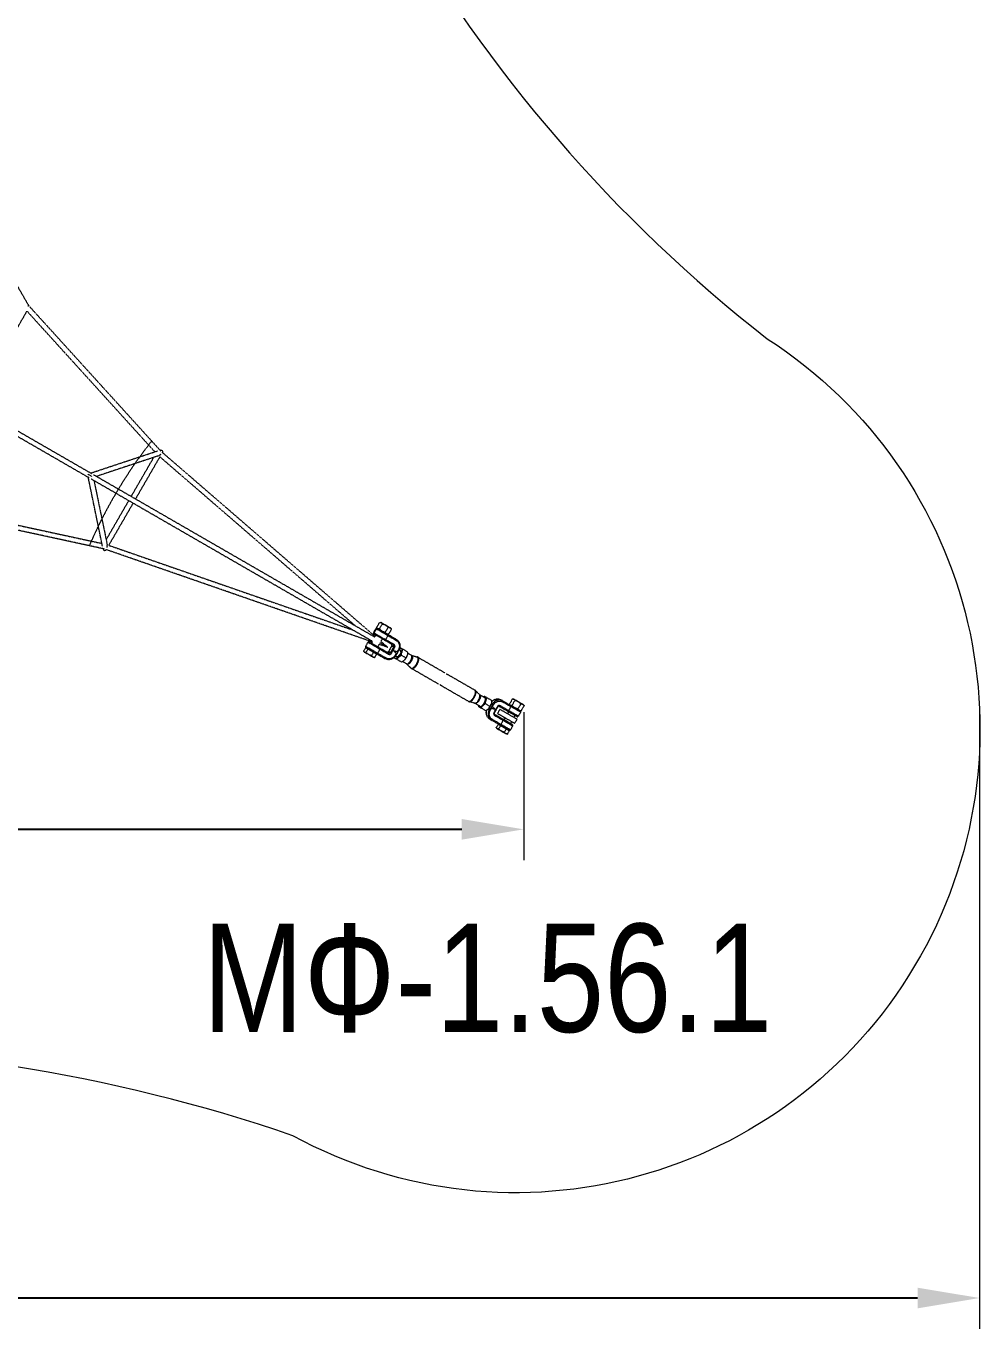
# Model space of a CAD drawing. Header units: millimetres. Extents: x -5039 to 4401, y -2892 to 4843.
# Drawn here: x 1318 to 4401, y -2892 to 1321 of the extents above; entities that cross this region are included whole.
import ezdxf

# ---------------------------------------------------------------- set-up
doc = ezdxf.new("R2010")
doc.units = ezdxf.units.MM
doc.linetypes.add('HIDDEN', pattern=[1.905, 1.27, -0.635])
for name, color, linetype in [('DIKOM_АРТИКУЛ', 7, 'Continuous'), ('DIKOM_ЗОНА', 90, 'Continuous'), ('DIKOM_ОБЪЕКТ', 7, 'Continuous'), ('DIKOM_РАЗМЕР_ЗОНА', 7, 'Continuous'), ('DIKOM_РАЗМЕР_ОБЪЕКТА', 7, 'Continuous')]:
    doc.layers.add(name, color=color, linetype=linetype)
doc.styles.add('style1', font='arialbd.ttf', dxfattribs={"width": 0.8})
doc.dimstyles.new('1-50', dxfattribs={"dimtxt": 300, "dimasz": 200, "dimexe": 100, "dimexo": 0, "dimgap": 100, "dimtad": 1, "dimtxsty": 'style1', "dimcen": 200, "dimclrd": 7, "dimclre": 7, "dimclrt": 7, "dimadec": 1, "dimazin": 2, "dimtfac": 1, "dimtmove": 0, "dimatfit": 2, "dimfxl": 0, "dimlwd": 25, "dimlwe": 18, "dimarcsym": 0})

# ---------------------------------------------------------------- blocks, each defined once
blk = doc.blocks.new('*D2')
at = {"layer": 'Defpoints', "color": 0, "transparency": 16777216}
for p in [(2926.6, -897.7), (-2073, -927.6), (2926.6, -1276.3)]:
    blk.add_point(p, dxfattribs=at)
at = {"layer": 'DIKOM_РАЗМЕР_ОБЪЕКТА', "color": 7, "lineweight": 18, "transparency": 16777216}
for p, q in [((2926.6, -897.7), (2926.6, -1376.3)), ((-2073, -927.6), (-2073, -1376.3))]:
    blk.add_line(p, q, dxfattribs=at)
at = {"layer": 'DIKOM_РАЗМЕР_ОБЪЕКТА', "color": 7, "lineweight": 25, "transparency": 16777216}
blk.add_line((-1873, -1276.3), (2726.6, -1276.3), dxfattribs=at)
at = {"layer": 'DIKOM_РАЗМЕР_ОБЪЕКТА', "color": 7, "transparency": 16777216}
for points in [[(-1873, -1243), (-1873, -1309.7), (-2073, -1276.3)], [(2726.6, -1243), (2726.6, -1309.7), (2926.6, -1276.3)]]:
    blk.add_solid(points, dxfattribs=at)
at = {"layer": 'DIKOM_РАЗМЕР_ОБЪЕКТА', "color": 7, "transparency": 16777216, "insert": (426.8, -997.6), "char_height": 300, "attachment_point": 5, "style": 'style1'}
blk.add_mtext('{\\fArial|b0|i0|c204|p34;\\H1.16667x;5000}', dxfattribs=at)
blk = doc.blocks.new('*D1')
at = {"layer": 'Defpoints', "color": 0, "transparency": 16777216}
for p in [(4399.8, -888), (-3556.8, -927.6), (4399.8, -2791.6)]:
    blk.add_point(p, dxfattribs=at)
at = {"layer": 'DIKOM_РАЗМЕР_ЗОНА', "color": 7, "lineweight": 18, "transparency": 16777216}
for p, q in [((4399.8, -888), (4399.8, -2891.6)), ((-3556.8, -927.6), (-3556.8, -2891.6))]:
    blk.add_line(p, q, dxfattribs=at)
at = {"layer": 'DIKOM_РАЗМЕР_ЗОНА', "color": 7, "lineweight": 25, "transparency": 16777216}
blk.add_line((-3356.8, -2791.6), (4199.8, -2791.6), dxfattribs=at)
at = {"layer": 'DIKOM_РАЗМЕР_ЗОНА', "color": 7, "transparency": 16777216}
for points in [[(-3356.8, -2758.3), (-3356.8, -2825), (-3556.8, -2791.6)], [(4199.8, -2758.3), (4199.8, -2825), (4399.8, -2791.6)]]:
    blk.add_solid(points, dxfattribs=at)
at = {"layer": 'DIKOM_РАЗМЕР_ЗОНА', "color": 7, "transparency": 16777216, "insert": (354.9, -2512.9), "char_height": 300, "attachment_point": 5, "style": 'style1'}
blk.add_mtext('{\\fArial|b0|i0|c204|p34;\\H1.16667x;7960}', dxfattribs=at)

msp = doc.modelspace()

# ---------------------------------------------------------------- linework, layer by layer
at = {"layer": 'DIKOM_ЗОНА', "color": 3, "lineweight": 15}
msp.add_lwpolyline([(-2918.292, 277.042, 0.20672135), (-1077.954, 3342.828, -0.95849949), (1916.663, 3469.796, 0.19801414), (3714.001, 309.588, -0.96470152), (2180.849, -2266.811, 0.17582745), (-1468.121, -2330.618, -0.90099565)], format="xyb", close=True, dxfattribs=at)
at = {"layer": 'DIKOM_ОБЪЕКТ', "color": 7, "linetype": 'HIDDEN', "lineweight": 15}
for p, q in [((799.092, 1330.63), (1326.403, 417.3)), ((1146.143, 95.6), (1321.349, 399.066)), ((1734.372, -55.811), (1321.349, 399.066)), ((1326.406, 417.298), (1754.125, -53.763)), ((1522.385, -140.099), (1125.686, 88.935)), ((1133.584, 102.851), (1530.438, -126.273)), ((1527.328, -124.478), (1742.677, -53.056)), ((1747.314, -68.376), (1545.873, -135.184)), ((1658.202, -200.038), (1731.115, -73.748)), ((1750.647, -71.918), (1672.058, -208.038)), ((2381.56, -617.669), (1750.647, -71.918)), ((1758.582, -57.627), (2447.377, -653.446)), ((1529.03, -134.698), (1517.535, -128.062)), ((1565.15, -360.543), (1519.328, -138.334)), ((2437.396, -668.381), (1528.6, -143.688)), ((1530.673, -135.647), (1529.03, -134.698)), ((1536.6, -129.831), (2445.396, -654.525)), ((1537.873, -149.041), (1580.735, -356.899)), ((1571.486, -370.103), (949.676, -235.218)), ((962.936, -221.723), (1563.383, -351.973)), ((1577.288, -340.184), (1650.202, -213.894)), ((1664.058, -221.894), (1585.469, -358.014)), ((2437.452, -670.636), (1577.06, -372.032)), ((1585.469, -358.014), (2373.56, -631.525)), ((2441.303, -640.614), (2448.803, -627.624)), ((2443.212, -641.717), (2450.712, -628.726)), ((2450.712, -628.726), (2448.806, -627.626)), ((2487.759, -650.115), (2450.712, -628.726)), ((2451.646, -623.837), (2461.209, -607.272)), ((2453.291, -626.751), (2452.295, -625.026)), ((2469.433, -612.02), (2459.87, -628.585)), ((2462.564, -607.239), (2464.555, -607.239)), ((2465.911, -608.022), (2464.56, -607.242)), ((2479.175, -615.68), (2466.432, -608.323)), ((2488.426, -622.986), (2478.863, -639.55)), ((2494.318, -624.423), (2480.385, -616.378)), ((2499.196, -629.204), (2489.632, -645.768)), ((2497.551, -626.289), (2498.746, -628.359)), ((2415.803, -684.782), (2423.303, -671.791)), ((2462.259, -694.283), (2425.212, -672.893)), ((2429.055, -671.648), (2427.407, -670.696)), ((2433.896, -674.443), (2436.321, -670.243)), ((2434.914, -675.031), (2437.452, -670.636)), ((2443.212, -641.717), (2441.306, -640.616)), ((2443.212, -641.717), (2480.259, -663.106)), ((2446.471, -652.663), (2448.896, -648.462)), ((2447.377, -653.446), (2449.914, -649.05)), ((2461.162, -672.865), (2486.997, -687.78)), ((2469.681, -660.462), (2464.953, -668.65)), ((2464.953, -668.65), (2487.196, -687.89)), ((2505.057, -680.887), (2476.175, -664.212)), ((2487.759, -650.115), (2480.259, -663.106)), ((2507.678, -678.936), (2480.259, -663.106)), ((2488.676, -645.801), (2486.286, -645.801)), ((2515.557, -662.7), (2486.675, -646.025)), ((2487.759, -650.115), (2515.178, -665.946)), ((2415.442, -688.961), (2409.146, -699.866)), ((2410.7, -702.62), (2409.759, -700.99)), ((2412.473, -703.644), (2424.515, -710.596)), ((2415.442, -688.961), (2419.327, -691.204)), ((2454.759, -707.273), (2415.806, -684.783)), ((2423.212, -693.447), (2416.916, -704.353)), ((2417.8, -690.322), (2418.2, -689.63)), ((2419.727, -690.511), (2419.327, -691.204)), ((2419.327, -691.204), (2423.212, -693.447)), ((2423.212, -693.447), (2432.186, -698.628)), ((2425.658, -711.256), (2438.81, -718.849)), ((2432.186, -698.628), (2441.159, -703.809)), ((2441.159, -703.809), (2434.863, -714.714)), ((2441.159, -703.809), (2446.247, -706.746)), ((2451.335, -709.684), (2445.039, -720.589)), ((2446.247, -706.746), (2451.335, -709.684)), ((2449.377, -707.63), (2448.977, -708.322)), ((2450.669, -708.376), (2479.557, -725.054)), ((2459.408, -678.255), (2454.681, -686.443)), ((2454.759, -707.273), (2462.259, -694.283)), ((2482.178, -723.104), (2454.759, -707.273)), ((2487.191, -687.898), (2459.408, -678.255)), ((2490.057, -706.868), (2461.175, -690.192)), ((2462.259, -694.283), (2489.678, -710.113)), ((2486.997, -687.78), (2487.223, -687.911)), ((2489.96, -701.615), (2500.46, -683.429)), ((2490.214, -701.762), (2500.714, -683.576)), ((2495.822, -705), (2490.214, -701.762)), ((2506.322, -686.813), (2495.822, -705)), ((2495.822, -705), (2499.287, -707.001)), ((2499.287, -707.001), (2509.787, -688.814)), ((2506.322, -686.813), (2500.714, -683.576)), ((2506.322, -686.813), (2509.787, -688.814)), ((2514.802, -707.189), (2511.005, -713.766)), ((2512.227, -715.049), (2517.658, -718.184)), ((2514.438, -711.228), (2512.481, -714.618)), ((2521.505, -695.579), (2517.708, -702.156)), ((2522.981, -696.432), (2521.024, -699.822)), ((2521.505, -695.579), (2522.98, -696.431)), ((2523.227, -695.996), (2528.658, -699.132)), ((2528.124, -698.694), (2528.05, -696.818)), ((2530.95, -691.16), (2528.422, -689.7)), ((2531.233, -713.32), (2546.174, -721.946)), ((2536.646, -694.448), (2531.428, -691.436)), ((2551.587, -703.075), (2536.646, -694.448)), ((2551.412, -706.495), (2563.589, -713.526)), ((2564.867, -714.049), (2582.267, -718.965)), ((2565.444, -714.31), (2583.172, -719.346)), ((2439.471, -719.231), (2441.876, -720.62)), ((2444.135, -720.62), (2441.877, -720.62)), ((2509.372, -722.696), (2511.932, -724.173)), ((2512.378, -724.432), (2517.596, -727.444)), ((2515.35, -718.815), (2517.012, -717.941)), ((2532.537, -736.07), (2517.596, -727.444)), ((2547.589, -741.238), (2535.41, -734.207)), ((2561.639, -754.694), (2548.681, -742.083)), ((2562.421, -755.288), (2549.196, -742.453)), ((2651.033, -806.735), (2564.202, -756.604)), ((2585.202, -720.23), (2672.033, -770.362)), ((2681.603, -775.888), (2768.413, -826.007)), ((2747.413, -862.38), (2660.604, -812.261)), ((2770.981, -827.991), (2783.857, -840.522)), ((2784.851, -841.272), (2801.161, -850.688)), ((2767.705, -868.498), (2750.415, -863.613)), ((2785.161, -878.401), (2768.851, -868.984)), ((2780.853, -879.435), (2783.412, -880.913)), ((2783.859, -881.171), (2789.077, -884.183)), ((2804.018, -892.81), (2789.077, -884.183)), ((2802.431, -847.899), (2799.903, -846.44)), ((2802.714, -870.06), (2817.655, -878.686)), ((2808.127, -851.188), (2802.909, -848.175)), ((2823.068, -859.814), (2808.127, -851.188)), ((2822.075, -868.536), (2823.268, -869.225)), ((2824.243, -870.365), (2825.821, -871.277)), ((2825.821, -871.277), (2824.595, -873.401)), ((2825.49, -879.854), (2829.287, -873.277)), ((2825.821, -871.277), (2829.287, -873.277)), ((2841.004, -880.042), (2830.504, -898.229)), ((2842.481, -880.895), (2831.981, -899.081)), ((2841.004, -880.042), (2842.479, -880.894)), ((2847.991, -878.88), (2876.895, -895.568)), ((2878.032, -892.76), (2850.613, -876.93)), ((2852.884, -857.456), (2858.049, -860.438)), ((2858.113, -863.939), (2885.532, -879.77)), ((2858.491, -860.694), (2887.395, -877.381)), ((2878.032, -892.76), (2885.532, -879.77)), ((2890.073, -854.877), (2880.509, -871.441)), ((2882.154, -874.355), (2881.164, -872.641)), ((2888.733, -876.189), (2898.297, -859.625)), ((2891.439, -854.844), (2893.419, -854.844)), ((2894.78, -855.63), (2893.423, -854.847)), ((2907.904, -863.207), (2895.297, -855.928)), ((2917.29, -870.591), (2907.726, -887.155)), ((2923.168, -872.02), (2909.248, -863.983)), ((2918.496, -893.373), (2928.059, -876.808)), ((2926.415, -873.894), (2927.609, -875.963)), ((2811.075, -887.589), (2812.268, -888.277)), ((2815.321, -889.463), (2813.743, -888.552)), ((2816.548, -887.339), (2815.321, -889.463)), ((2818.787, -891.464), (2815.321, -889.463)), ((2816.884, -919.81), (2822.049, -922.792)), ((2818.787, -891.464), (2822.584, -884.887)), ((2822.491, -923.047), (2851.395, -939.735)), ((2852.532, -936.928), (2825.113, -921.097)), ((2830.504, -898.229), (2831.979, -899.081)), ((2832.613, -908.107), (2860.032, -923.937)), ((2861.895, -921.548), (2832.991, -904.861)), ((2842.261, -901.552), (2849.761, -888.562)), ((2905.187, -920.562), (2849.764, -888.564)), ((2860.032, -923.937), (2852.532, -936.928)), ((2860.032, -923.937), (2891.132, -941.892)), ((2862.76, -922.048), (2866.51, -915.552)), ((2863.778, -922.636), (2867.528, -916.14)), ((2874.01, -902.562), (2877.76, -896.067)), ((2875.028, -903.15), (2878.778, -896.655)), ((2876.895, -895.568), (2905.037, -911.815)), ((2898.544, -908.067), (2894.794, -914.562)), ((2897.687, -933.552), (2905.187, -920.562)), ((2916.638, -897.728), (2909.138, -910.719)), ((2917.539, -893.405), (2915.15, -893.405)), ((2844.306, -936.566), (2838.009, -947.471)), ((2839.563, -950.225), (2838.628, -948.605)), ((2841.338, -951.249), (2853.378, -958.201)), ((2844.306, -936.566), (2848.191, -938.809)), ((2845.78, -951.957), (2852.076, -941.052)), ((2846.663, -937.927), (2847.063, -937.234)), ((2848.191, -938.809), (2848.591, -938.116)), ((2848.191, -938.809), (2852.076, -941.052)), ((2851.395, -939.735), (2879.537, -955.983)), ((2852.076, -941.052), (2861.049, -946.233)), ((2854.522, -958.861), (2867.673, -966.454)), ((2861.049, -946.233), (2870.022, -951.413)), ((2870.022, -951.413), (2863.726, -962.319)), ((2868.335, -966.836), (2870.74, -968.224)), ((2870.022, -951.413), (2875.11, -954.351)), ((2872.998, -968.225), (2870.74, -968.225)), ((2880.198, -957.288), (2873.902, -968.194)), ((2875.11, -954.351), (2880.198, -957.288)), ((2878.24, -955.234), (2877.84, -955.927)), ((2887.294, -927.552), (2883.544, -934.048)), ((2891.138, -941.896), (2883.638, -954.886))]:
    msp.add_line(p, q, dxfattribs=at)
for centre, radius, start, end in [((2901.121, -951.057), 1500, 141.677866, 156.773947), ((1753.704, -61.718), 11.682, 95.145577, 103.265113), ((1578.165, -365.761), 11.682, 196.734887, 204.854423), ((2451.401, -629.124), 3, 60, 150), ((2486.169, -635.602), 14.513, 26.159564, 29.939369), ((2425.901, -673.291), 3, 60, 150), ((2443.901, -642.114), 3, 150, 240), ((2477.676, -661.614), 3, 240, 272.573567), ((2485.176, -648.624), 3, 27.426433, 60), ((2485.147, -648.605), 3.017, 329.968555, 26.861425), ((2488.66, -631.288), 14.513, 270.060631, 273.840436), ((2418.401, -686.282), 3, 150, 240), ((2452.176, -705.782), 3, 240, 272.573134), ((2452.145, -705.766), 3.017, 273.140612, 330.030524), ((2459.676, -692.791), 3, 27.426866, 60), ((2459.647, -692.773), 3.017, 329.969476, 26.859388), ((2555.004, -733.814), 51.504, 121.072539, 125.516416), ((2527.054, -700.559), 2.15, 60.148013, 78.616092), ((2567.675, -706.443), 8.177, 240.015037, 254.166588), ((2566.105, -709.193), 5.01, 243.552092, 254.137387), ((2563.87, -717.058), 3.168, 60.193592, 80.362347), ((2444.12, -706.906), 13.714, 270.061044, 273.840564), ((2561.276, -723.657), 51.913, 174.533207, 178.93893), ((2518.092, -716.082), 2.15, 221.383908, 239.851987), ((2543.499, -748.319), 8.177, 45.833412, 59.984963), ((2545.095, -745.584), 5.01, 45.862613, 56.447908), ((2550.789, -739.715), 3.168, 219.637653, 239.806408), ((2564.402, -751.866), 3.954, 225.66476, 239.932294), ((2570.078, -746.03), 12.095, 226.579052, 239.033557), ((2568.118, -749.423), 8.177, 225.833412, 239.984962), ((2581.199, -722.773), 3.954, 60.067706, 74.33524), ((2578.983, -730.606), 12.095, 60.966443, 73.420948), ((2580.941, -727.212), 8.177, 60.015038, 74.166588), ((2690.522, -754.835), 23.568, 233.032344, 239.401091), ((2646.859, -830.449), 23.5, 60.582589, 66.969799), ((2762.356, -836.489), 12.106, 45.761252, 58.065197), ((2787.375, -836.892), 5.055, 225.901042, 240.053934), ((2788.927, -834.214), 8.15, 233.601972, 237.723969), ((2753.462, -851.894), 12.106, 241.934837, 254.238748), ((2766.32, -873.36), 5.055, 59.946066, 74.098958), ((2764.777, -876.043), 8.15, 62.276031, 66.398028), ((2834.151, -880.456), 53.308, 175.221295, 178.903163), ((2827.16, -891.615), 52.762, 121.105415, 124.824474), ((2822.016, -871.283), 2.409, 22.389287, 58.698548), ((2914.972, -883.234), 14.579, 26.150249, 29.913514), ((2813.424, -886.164), 2.409, 241.30145, 277.610715), ((2906.539, -909.219), 3, 240, 330), ((2914.039, -896.228), 3, 330, 60), ((2917.517, -878.826), 14.579, 270.086486, 273.849751), ((2872.977, -954.45), 13.775, 270.086132, 273.84962), ((2881.039, -953.386), 3, 240, 330), ((2888.539, -940.396), 3, 330, 60)]:
    msp.add_arc(centre, radius, start, end, dxfattribs=at)
for points, knots in [([(1326.403, 417.26), (1326.385, 417.2), (1326.254, 417.033), (1325.875, 416.666), (1325.474, 416.307), (1325.003, 415.907), (1324.651, 415.617), (1324.488, 415.485)], [12.57685984, 12.57685984, 12.57685984, 12.57685984, 14.56627508, 15.61100273, 16.68518534, 17.78012036, 18.63103614, 18.63103614, 18.63103614, 18.63103614]), ([(1754.063, -64.295), (1753.963, -64.387), (1753.457, -64.845), (1752.505, -65.624), (1751.155, -66.557), (1749.769, -67.354), (1748.487, -67.952), (1747.66, -68.261), (1747.314, -68.376)], [43.85509924, 43.85509924, 43.85509924, 43.85509924, 44.32720193, 46.22589372, 48.07468194, 49.8366405, 51.48213119, 52.6246762, 52.6246762, 52.6246762, 52.6246762]), ([(1752.656, -50.083), (1753.21, -50.035), (1754.278, -50.028), (1755.789, -50.332), (1757.072, -50.953), (1758.066, -51.876), (1758.734, -53.06), (1759.171, -55.024), (1758.909, -56.599), (1758.582, -57.627)], [0, 0, 0, 0, 1.66774736, 3.19048317, 4.59365544, 5.90409052, 7.21116086, 8.62712259, 11.8769534, 11.8769534, 11.8769534, 11.8769534]), ([(1567.564, -370.671), (1567.8, -371.175), (1568.328, -372.104), (1569.346, -373.26), (1570.526, -374.06), (1571.822, -374.46), (1573.182, -374.447), (1575.101, -373.843), (1576.334, -372.829), (1577.06, -372.032)], [0, 0, 0, 0, 1.66774736, 3.19048317, 4.59365544, 5.90409052, 7.21116086, 8.62712259, 11.8769534, 11.8769534, 11.8769534, 11.8769534]), ([(1580.576, -364.784), (1580.606, -364.651), (1580.749, -363.984), (1580.948, -362.77), (1581.081, -361.134), (1581.078, -359.535), (1580.955, -358.126), (1580.809, -357.255), (1580.735, -356.899)], [43.85509924, 43.85509924, 43.85509924, 43.85509924, 44.32720193, 46.22589372, 48.07468194, 49.8366405, 51.48213119, 52.6246762, 52.6246762, 52.6246762, 52.6246762]), ([(2454.65, -627.527), (2454.057, -627.144), (2453.522, -626.652), (2452.514, -625.424), (2452.054, -624.665), (2451.646, -623.837)], [0.0625, 0.0625, 0.0625, 0.0625, 0.5, 0.5, 1, 1, 1, 1]), ([(2459.87, -628.585), (2458.943, -628.646), (2458.041, -628.625), (2456.476, -628.363), (2455.795, -628.148), (2455.171, -627.828)], [5, 5, 5, 5, 5.5, 5.5, 5.937538135, 5.937538135, 5.937538135, 5.937538135]), ([(2461.209, -607.272), (2462.131, -607.212), (2463.018, -607.23), (2464.69, -607.507), (2465.477, -607.771), (2466.172, -608.173)], [2, 2, 2, 2, 2.5, 2.5, 3, 3, 3, 3]), ([(2466.172, -608.173), (2466.867, -608.574), (2467.477, -609.111), (2468.554, -610.416), (2469.022, -611.187), (2469.433, -612.02)], [3, 3, 3, 3, 3.5, 3.5, 4, 4, 4, 4]), ([(2479.78, -616.03), (2481.392, -616.96), (2482.921, -618.031), (2485.787, -620.37), (2487.136, -621.643), (2488.426, -622.986)], [-5, -5, -5, -5, -4.5, -4.5, -4, -4, -4, -4]), ([(2494.662, -624.621), (2495.576, -625.149), (2496.407, -625.817), (2497.904, -627.366), (2498.576, -628.248), (2499.196, -629.204)], [0, 0, 0, 0, 0.5, 0.5, 1, 1, 1, 1]), ([(2478.863, -639.55), (2477.054, -639.104), (2475.278, -638.573), (2472.035, -637.342), (2470.551, -636.667), (2469.124, -635.883)], [-3, -3, -3, -3, -2.5, -2.5, -2.062492655, -2.062492655, -2.062492655, -2.062492655]), ([(2489.632, -645.768), (2488.495, -645.709), (2487.395, -645.568), (2485.436, -645.079), (2484.56, -644.755), (2483.743, -644.324)], [5.188790205, 5.188790205, 5.188790205, 5.188790205, 5.688790205, 5.688790205, 6.126313028, 6.126313028, 6.126313028, 6.126313028]), ([(2515.557, -662.7), (2520.967, -665.824), (2524.764, -671.183), (2526.124, -677.555), (2527.472, -683.868), (2526.322, -690.646), (2522.981, -696.432)], [0, 0, 0, 0, 20.53847551, 20.53847551, 20.53847551, 40.87682634, 40.87682634, 40.87682634, 40.87682634]), ([(2412.227, -703.502), (2411.57, -703.122), (2410.981, -702.603), (2409.966, -701.367), (2409.532, -700.649), (2409.146, -699.866)], [3, 3, 3, 3, 3.5, 3.5, 4, 4, 4, 4]), ([(2416.916, -704.353), (2416.04, -704.41), (2415.188, -704.391), (2413.612, -704.127), (2412.884, -703.881), (2412.227, -703.502)], [2, 2, 2, 2, 2.5, 2.5, 3, 3, 3, 3]), ([(2425.086, -710.926), (2423.563, -710.046), (2422.118, -709.035), (2419.41, -706.824), (2418.136, -705.622), (2416.916, -704.353)], [2.04719755, 2.04719755, 2.04719755, 2.04719755, 2.54719755, 2.54719755, 3.04719755, 3.04719755, 3.04719755, 3.04719755]), ([(2439.147, -719.044), (2438.283, -718.545), (2437.498, -717.914), (2436.083, -716.451), (2435.448, -715.617), (2434.863, -714.714)], [3, 3, 3, 3, 3.5, 3.5, 4, 4, 4, 4]), ([(2512.481, -714.618), (2509.141, -720.404), (2503.846, -724.789), (2497.705, -726.778), (2491.507, -728.786), (2484.967, -728.178), (2479.557, -725.054)], [0, 0, 0, 0, 20.33835083, 20.33835083, 20.33835083, 40.87682634, 40.87682634, 40.87682634, 40.87682634]), ([(2514.802, -707.189), (2513.616, -706.255), (2511.615, -704.628), (2509.419, -702.642), (2508.224, -701.356), (2507.695, -700.641), (2507.398, -700.069), (2507.404, -699.563), (2507.747, -699.355), (2508.07, -699.3), (2508.576, -699.28), (2509.387, -699.381), (2511.168, -699.789), (2513.986, -700.714), (2516.376, -701.622), (2517.708, -702.156)], [0, 0, 0, 0, 4.52881814, 7.73569851, 8.87602633, 9.7903833, 10.39762988, 10.80133903, 11.20341627, 11.46817964, 11.81477676, 12.70291133, 13.91982298, 17.2893395, 21.59249834, 21.59249834, 21.59249834, 21.59249834]), ([(2514.442, -711.23), (2514.543, -711.056), (2514.719, -710.688), (2515.001, -709.906), (2515.198, -708.938), (2515.209, -708.019), (2515.037, -707.442), (2514.883, -707.254), (2514.802, -707.189)], [0, 0, 0, 0, 0.60356453, 1.22387477, 2.48552501, 3.56257338, 3.95547784, 4.27080969, 4.27080969, 4.27080969, 4.27080969]), ([(2517.708, -702.156), (2517.805, -702.194), (2518.044, -702.232), (2518.63, -702.093), (2519.421, -701.625), (2520.311, -700.835), (2520.822, -700.175), (2521.028, -699.824)], [0, 0, 0, 0, 0.31558375, 0.70811481, 1.7855829, 3.04749462, 4.27067225, 4.27067225, 4.27067225, 4.27067225]), ([(2523.085, -719.615), (2524.243, -718.416), (2525.526, -717.292), (2528.26, -715.208), (2529.716, -714.239), (2531.233, -713.32)], [-5, -5, -5, -5, -4.5, -4.5, -4, -4, -4, -4]), ([(2532.61, -703.117), (2533.07, -701.515), (2533.656, -699.989), (2535.02, -697.114), (2535.8, -695.754), (2536.646, -694.448)], [0, 0, 0, 0, 0.5, 0.5, 1, 1, 1, 1]), ([(2551.587, -703.075), (2551.55, -704.848), (2551.439, -706.594), (2551.001, -710.003), (2550.669, -711.676), (2550.21, -713.278)], [2.04719755, 2.04719755, 2.04719755, 2.04719755, 2.54719755, 2.54719755, 3.04719755, 3.04719755, 3.04719755, 3.04719755]), ([(2546.174, -721.946), (2545.466, -723.333), (2544.679, -724.687), (2542.871, -727.307), (2541.842, -728.577), (2540.685, -729.776)], [-3, -3, -3, -3, -2.5, -2.5, -2, -2, -2, -2]), ([(2676.385, -773.687), (2677.007, -773.957), (2677.637, -774.21), (2678.932, -774.713), (2679.58, -774.958), (2680.67, -775.403), (2681.113, -775.605), (2681.407, -775.775)], [6.427310745, 6.427310745, 6.427310745, 6.427310745, 6.641592654, 6.641592654, 6.891592654, 6.891592654, 7.141592654, 7.141592654, 7.141592654, 7.141592654]), ([(2681.407, -775.775), (2681.995, -776.114), (2681.969, -776.335), (2680.839, -776.21), (2679.762, -775.835), (2678.526, -775.122)], [11.28318531, 11.28318531, 11.28318531, 11.28318531, 11.78318531, 11.78318531, 12.28318531, 12.28318531, 12.28318531, 12.28318531]), ([(2660.407, -812.148), (2659.819, -811.808), (2658.828, -810.999), (2657.161, -809.659), (2656.629, -809.239), (2656.086, -808.836)], [3, 3, 3, 3, 3.5, 3.5, 3.71476881, 3.71476881, 3.71476881, 3.71476881]), ([(2658.401, -809.979), (2659.647, -810.698), (2660.503, -811.441), (2661.172, -812.352), (2660.996, -812.488), (2660.407, -812.148)], [2, 2, 2, 2, 2.5, 2.5, 3, 3, 3, 3]), ([(2794.566, -876.354), (2795.723, -875.155), (2797.006, -874.032), (2799.74, -871.947), (2801.196, -870.978), (2802.714, -870.06)], [-5, -5, -5, -5, -4.5, -4.5, -4, -4, -4, -4]), ([(2804.091, -859.856), (2804.55, -858.255), (2805.136, -856.729), (2806.501, -853.854), (2807.28, -852.494), (2808.127, -851.188)], [0, 0, 0, 0, 0.5, 0.5, 1, 1, 1, 1]), ([(2817.655, -878.686), (2816.947, -880.072), (2816.159, -881.427), (2814.351, -884.046), (2813.323, -885.317), (2812.166, -886.515)], [-3, -3, -3, -3, -2.5, -2.5, -2, -2, -2, -2]), ([(2823.068, -859.814), (2823.031, -861.588), (2822.92, -863.333), (2822.482, -866.743), (2822.15, -868.416), (2821.691, -870.017)], [2.04719755, 2.04719755, 2.04719755, 2.04719755, 2.54719755, 2.54719755, 3.04719755, 3.04719755, 3.04719755, 3.04719755]), ([(2825.49, -879.854), (2826.618, -880.74), (2828.6, -882.356), (2830.809, -884.334), (2832.053, -885.673), (2832.546, -886.324), (2832.781, -886.772), (2832.895, -887.079), (2832.886, -887.481), (2832.452, -887.739), (2831.807, -887.768), (2830.924, -887.667), (2829.213, -887.275), (2826.395, -886.366), (2823.986, -885.447), (2822.584, -884.887)], [0, 0, 0, 0, 4.30315884, 7.67267537, 8.88958702, 9.77772158, 10.1243187, 10.38908208, 10.79115931, 11.19486846, 11.80211504, 12.71647202, 13.85679984, 17.0636802, 21.59249834, 21.59249834, 21.59249834, 21.59249834]), ([(2822.841, -863.798), (2826.023, -860.047), (2830.143, -857.22), (2834.736, -855.732), (2839.711, -854.12), (2844.907, -854.194), (2849.562, -855.902)], [5.12805753, 5.12805753, 5.12805753, 5.12805753, 20.33835083, 20.33835083, 20.33835083, 36.82585522, 36.82585522, 36.82585522, 36.82585522]), ([(2824.595, -873.401), (2824.57, -873.685), (2824.547, -874.284), (2824.583, -875.357), (2824.667, -876.552), (2824.809, -877.894), (2824.973, -878.906), (2825.237, -879.585), (2825.405, -879.785), (2825.49, -879.854)], [0, 0, 0, 0, 0.85472689, 1.79684123, 3.22268594, 4.44305929, 5.85117964, 6.28651146, 6.6163617, 6.6163617, 6.6163617, 6.6163617]), ([(2847.991, -878.88), (2847.211, -878.43), (2846.221, -878.308), (2845.175, -878.647), (2844.112, -878.991), (2843.118, -879.79), (2842.481, -880.895)], [0, 0, 0, 0, 3.79425971, 3.79425971, 3.79425971, 7.66289929, 7.66289929, 7.66289929, 7.66289929]), ([(2883.514, -875.132), (2882.924, -874.751), (2882.398, -874.269), (2881.388, -873.045), (2880.92, -872.274), (2880.509, -871.441)], [4.251290205, 4.251290205, 4.251290205, 4.251290205, 4.688790205, 4.688790205, 5.188790205, 5.188790205, 5.188790205, 5.188790205]), ([(2888.733, -876.189), (2887.812, -876.25), (2886.924, -876.231), (2885.357, -875.972), (2884.663, -875.754), (2884.035, -875.433)], [-3, -3, -3, -3, -2.5, -2.5, -2.062460286, -2.062460286, -2.062460286, -2.062460286]), ([(2887.395, -877.381), (2887.29, -877.321), (2887.07, -877.491), (2886.412, -878.332), (2885.967, -879.017), (2885.532, -879.77)], [-2, -2, -2, -2, -1.5, -1.5, -1, -1, -1, -1]), ([(2890.073, -854.877), (2891, -854.816), (2891.901, -854.836), (2893.57, -855.116), (2894.341, -855.376), (2895.035, -855.777)], [1, 1, 1, 1, 1.5, 1.5, 2, 2, 2, 2]), ([(2895.035, -855.777), (2895.731, -856.179), (2896.353, -856.728), (2897.429, -858.037), (2897.888, -858.796), (2898.297, -859.625)], [-5, -5, -5, -5, -4.5, -4.5, -4, -4, -4, -4]), ([(2907.726, -887.155), (2905.918, -886.709), (2904.141, -886.177), (2900.898, -884.946), (2899.414, -884.271), (2897.987, -883.488)], [-3, -3, -3, -3, -2.5, -2.5, -2.062492655, -2.062492655, -2.062492655, -2.062492655]), ([(2908.644, -863.634), (2910.256, -864.565), (2911.784, -865.635), (2914.651, -867.975), (2915.999, -869.247), (2917.29, -870.591)], [-5, -5, -5, -5, -4.5, -4.5, -4, -4, -4, -4]), ([(2923.525, -872.226), (2924.439, -872.754), (2925.271, -873.422), (2926.768, -874.97), (2927.44, -875.852), (2928.059, -876.808)], [0, 0, 0, 0, 0.5, 0.5, 1, 1, 1, 1]), ([(2813.877, -917.71), (2810.07, -914.533), (2807.408, -910.07), (2806.316, -904.955), (2805.308, -900.233), (2805.698, -895.25), (2807.356, -890.617)], [4.05097112, 4.05097112, 4.05097112, 4.05097112, 20.53847551, 20.53847551, 20.53847551, 35.75241136, 35.75241136, 35.75241136, 35.75241136]), ([(2822.584, -884.887), (2822.481, -884.848), (2822.225, -884.803), (2821.504, -884.914), (2820.546, -885.277), (2819.312, -885.826), (2817.98, -886.475), (2817.039, -886.994), (2816.548, -887.339)], [0, 0, 0, 0, 0.33024318, 0.76512977, 2.17420203, 3.39441882, 4.82011771, 6.61622175, 6.61622175, 6.61622175, 6.61622175]), ([(2831.981, -899.081), (2831.343, -900.186), (2831.148, -901.446), (2831.381, -902.538), (2831.61, -903.614), (2832.211, -904.41), (2832.991, -904.861)], [0, 0, 0, 0, 3.86863957, 3.86863957, 3.86863957, 7.66289929, 7.66289929, 7.66289929, 7.66289929]), ([(2861.895, -921.548), (2861.79, -921.488), (2861.57, -921.658), (2860.912, -922.499), (2860.467, -923.185), (2860.032, -923.937)], [4.31759786, 4.31759786, 4.31759786, 4.31759786, 4.81759786, 4.81759786, 5.31759786, 5.31759786, 5.31759786, 5.31759786]), ([(2878.032, -892.76), (2877.598, -893.513), (2877.227, -894.241), (2876.828, -895.231), (2876.79, -895.507), (2876.895, -895.568)], [4.22687086, 4.22687086, 4.22687086, 4.22687086, 4.72687086, 4.72687086, 5.22687086, 5.22687086, 5.22687086, 5.22687086]), ([(2918.496, -893.373), (2917.358, -893.314), (2916.258, -893.173), (2914.299, -892.683), (2913.424, -892.359), (2912.607, -891.928)], [2.047197551, 2.047197551, 2.047197551, 2.047197551, 2.547197551, 2.547197551, 2.984697551, 2.984697551, 2.984697551, 2.984697551]), ([(2841.091, -951.106), (2840.434, -950.727), (2839.857, -950.22), (2838.84, -948.987), (2838.398, -948.259), (2838.009, -947.471)], [3, 3, 3, 3, 3.5, 3.5, 4, 4, 4, 4]), ([(2845.78, -951.957), (2844.909, -952.015), (2844.071, -951.997), (2842.492, -951.736), (2841.748, -951.486), (2841.091, -951.106)], [2, 2, 2, 2, 2.5, 2.5, 3, 3, 3, 3]), ([(2853.949, -958.53), (2852.426, -957.651), (2850.982, -956.639), (2848.274, -954.429), (2846.999, -953.227), (2845.78, -951.957)], [0, 0, 0, 0, 0.5, 0.5, 1, 1, 1, 1]), ([(2852.532, -936.928), (2852.098, -937.68), (2851.727, -938.409), (2851.328, -939.399), (2851.29, -939.675), (2851.395, -939.735)], [-2, -2, -2, -2, -1.5, -1.5, -1, -1, -1, -1]), ([(2868.01, -966.648), (2867.147, -966.15), (2866.361, -965.519), (2864.947, -964.055), (2864.312, -963.222), (2863.726, -962.319)], [3, 3, 3, 3, 3.5, 3.5, 4, 4, 4, 4])]:
    msp.add_open_spline(points, degree=3, knots=knots, dxfattribs=at)
for points in [[(1326.405, 417.297), (1326.408, 417.288), (1326.408, 417.275), (1326.403, 417.26)], [(1746.979, -68.482), (1746.904, -68.505), (1746.828, -68.528), (1746.753, -68.549)], [(1580.66, -356.555), (1580.642, -356.478), (1580.624, -356.402), (1580.605, -356.326)], [(2467.907, -635.181), (2464.924, -633.369), (2462.294, -631.108), (2459.87, -628.585)], [(2469.433, -612.02), (2473.059, -612.914), (2476.544, -614.161), (2479.78, -616.03)], [(2488.426, -622.986), (2490.707, -623.104), (2492.827, -623.562), (2494.662, -624.621)], [(2483.044, -643.92), (2481.374, -642.863), (2480.025, -641.343), (2478.863, -639.55)], [(2434.863, -714.714), (2431.436, -713.869), (2428.143, -712.691), (2425.086, -710.926)], [(2461.153, -690.18), (2461.218, -690.217), (2461.281, -690.257), (2461.343, -690.299)], [(2514.219, -711.578), (2514.228, -711.565), (2514.238, -711.551), (2514.247, -711.538)], [(2521.197, -699.501), (2521.204, -699.486), (2521.21, -699.471), (2521.217, -699.456)], [(2531.233, -713.32), (2531.307, -709.764), (2531.688, -706.332), (2532.61, -703.117)], [(2550.21, -713.278), (2549.288, -716.493), (2547.871, -719.328), (2546.174, -721.946)], [(2445.039, -720.589), (2442.883, -720.478), (2440.88, -720.045), (2439.147, -719.044)], [(2517.596, -727.444), (2519.015, -724.665), (2520.762, -722.021), (2523.085, -719.615)], [(2540.685, -729.776), (2538.362, -732.182), (2535.58, -734.228), (2532.537, -736.07)], [(2789.077, -884.183), (2790.496, -881.404), (2792.243, -878.76), (2794.566, -876.354)], [(2802.714, -870.06), (2802.788, -866.504), (2803.169, -863.071), (2804.091, -859.856)], [(2821.691, -870.017), (2820.768, -873.233), (2819.352, -876.067), (2817.655, -878.686)], [(2896.645, -882.709), (2893.714, -880.91), (2891.123, -878.677), (2888.733, -876.189)], [(2898.297, -859.625), (2901.923, -860.519), (2905.408, -861.766), (2908.644, -863.634)], [(2917.29, -870.591), (2919.571, -870.708), (2921.691, -871.167), (2923.525, -872.226)], [(2812.166, -886.515), (2809.842, -888.921), (2807.06, -890.968), (2804.018, -892.81)], [(2911.921, -891.532), (2910.244, -890.476), (2908.891, -888.952), (2907.726, -887.155)], [(2863.726, -962.319), (2860.3, -961.474), (2857.007, -960.295), (2853.949, -958.53)], [(2873.902, -968.194), (2871.747, -968.083), (2869.744, -967.649), (2868.01, -966.648)]]:
    msp.add_open_spline(points, degree=3, dxfattribs=at)
for points, weights, degree, knots in [([(2486.675, -646.025), (2486.831, -646.116), (2473.95, -638.678), (2460.532, -630.932), (2454.555, -627.481), (2453.001, -626.584), (2452.907, -626.529)], [0.98631084206, 0.780406925207, 1, 0.773342141337, 1, 0.929169419168, 0.902607951356], 2, [-6.45079502, -6.45079502, -6.45079502, -5.1202023, -5.1202023, -3.74680153, -3.74680153, -3.31761379, -3.31761379, -3.31761379]), ([(2461.175, -690.192), (2461.33, -690.282), (2448.45, -682.846), (2435.032, -675.099), (2429.055, -671.648)], [0.986276574964, 0.780425199421, 1, 0.773342141338, 1], 2, [3.57930255, 3.57930255, 3.57930255, 4.90978454, 4.90978454, 6.28318531, 6.28318531, 6.28318531]), ([(2476.175, -664.212), (2476.33, -664.301), (2463.45, -656.865), (2450.032, -649.118), (2444.055, -645.668)], [0.986276574964, 0.780425199421, 1, 0.773342141338, 1], 2, [-10.55786439, -10.55786439, -10.55786439, -9.2273824, -9.2273824, -7.85398163, -7.85398163, -7.85398163]), ([(2416.904, -688.881), (2416.832, -688.84), (2418.555, -689.835), (2424.532, -693.286), (2437.95, -701.032), (2450.302, -708.164), (2450.669, -708.376)], [0.897738348924, 0.922086361085, 1, 0.773342141338, 1, 0.787513587375, 0.973429205166], 2, [5.27469502, 5.27469502, 5.27469502, 5.74680153, 5.74680153, 7.1202023, 7.1202023, 8.40773322, 8.40773322, 8.40773322]), ([(2485.071, -703.904), (2485.794, -704.123), (2486.55, -704.109), (2487.265, -703.863), (2488.328, -703.519), (2489.322, -702.72), (2489.96, -701.615)], [1, 0.967672841758, 0.967672841758, 1, 1, 1, 1], 3, [0, 0, 0, 0, 2.23129295, 2.23129295, 2.23129295, 6.09993253, 6.09993253, 6.09993253, 6.09993253]), ([(2500.46, -683.429), (2501.097, -682.324), (2501.293, -681.064), (2501.059, -679.972), (2500.915, -679.229), (2500.549, -678.568), (2499.997, -678.051)], [1, 1, 1, 1, 0.967672841757, 0.967672841757, 1], 3, [0, 0, 0, 0, 3.86863957, 3.86863957, 3.86863957, 6.09993253, 6.09993253, 6.09993253, 6.09993253]), ([(2514.054, -711.893), (2516.677, -709.785), (2518.785, -706.133), (2520.894, -702.481), (2521.408, -699.157)], [0.983771575267, 0.926126399583, 1, 0.926126399583, 0.983771575269], 2, [-3.99855351, -3.99855351, -3.99855351, -3.26813105, -3.26813105, -2.53770859, -2.53770859, -2.53770859]), ([(2528.03, -696.806), (2532.778, -699.547), (2526.428, -710.546), (2520.078, -721.544), (2515.33, -718.803)], [1, 0.707106781187, 1, 0.707106781187, 1], 2, [4.14159265, 4.14159265, 4.14159265, 5.71238898, 5.71238898, 7.28318531, 7.28318531, 7.28318531]), ([(2547.589, -741.238), (2553.571, -744.692), (2561.571, -730.836), (2569.571, -716.979), (2563.589, -713.526)], [1, 0.707106781187, 1, 0.707106781187, 1], 2, [0, 0, 0, 1.57079633, 1.57079633, 3.14159265, 3.14159265, 3.14159265]), ([(2565.444, -714.31), (2571.519, -717.817), (2563.395, -731.889), (2555.27, -745.961), (2549.196, -742.453)], [1, 0.707106781187, 1, 0.707106781187, 1], 2, [3.36506925, 3.36506925, 3.36506925, 4.93586558, 4.93586558, 6.50666191, 6.50666191, 6.50666191]), ([(2562.421, -755.288), (2570.179, -759.767), (2580.555, -741.796), (2590.93, -723.825), (2583.172, -719.346)], [1, 0.707106781187, 1, 0.707106781187, 1], 2, [-3.14159265, -3.14159265, -3.14159265, -1.57079633, -1.57079633, 0, 0, 0]), ([(2564.028, -756.503), (2571.879, -761.036), (2582.379, -742.849), (2592.879, -724.663), (2585.028, -720.13)], [1, 0.707106781187, 1, 0.707106781187, 1], 2, [3.36506925, 3.36506925, 3.36506925, 4.93586558, 4.93586558, 6.50666191, 6.50666191, 6.50666191]), ([(2747.413, -862.38), (2755.264, -866.913), (2765.764, -848.726), (2776.264, -830.54), (2768.413, -826.007)], [1, 0.707106781187, 1, 0.707106781187, 1], 2, [-3.14159265, -3.14159265, -3.14159265, -1.57079633, -1.57079633, 0, 0, 0]), ([(2750.174, -863.545), (2758.1, -865.784), (2767.402, -849.672), (2776.704, -833.56), (2770.802, -827.816)], [0.959143808888, 0.729201636504, 1, 0.729201636505, 0.959143808886], 2, [3.48356472, 3.48356472, 3.48356472, 4.93586558, 4.93586558, 6.38816645, 6.38816645, 6.38816645]), ([(2767.705, -868.498), (2773.911, -870.252), (2781.195, -857.636), (2788.479, -845.02), (2783.857, -840.522)], [0.959144896836, 0.729200995878, 1, 0.729200995879, 0.959144896834], 2, [0.11849203, 0.11849203, 0.11849203, 1.57079633, 1.57079633, 3.02310063, 3.02310063, 3.02310063]), ([(2784.851, -841.272), (2790.833, -844.725), (2782.833, -858.582), (2774.833, -872.438), (2768.851, -868.984)], [1, 0.707106781187, 1, 0.707106781187, 1], 2, [3.36506925, 3.36506925, 3.36506925, 4.93586558, 4.93586558, 6.50666191, 6.50666191, 6.50666191]), ([(2785.161, -878.401), (2791.142, -881.854), (2799.142, -867.998), (2807.142, -854.141), (2801.161, -850.688)], [1, 0.707106781187, 1, 0.707106781187, 1], 2, [4.14159265, 4.14159265, 4.14159265, 5.71238898, 5.71238898, 7.28318531, 7.28318531, 7.28318531]), ([(2824.595, -873.401), (2824.272, -876.982), (2821.88, -881.125), (2819.488, -885.269), (2816.548, -887.339)], [1, 0.917010954627, 1, 0.917010954627, 1], 2, [-9.23027479, -9.23027479, -9.23027479, -8.40972371, -8.40972371, -7.58917262, -7.58917262, -7.58917262]), ([(2916.634, -897.727), (2916.806, -897.826), (2909.542, -893.632), (2897.773, -886.837), (2885.532, -879.77)], [0.906314617585, 0.857241322034, 1, 0.787521967678, 1], 2, [1.43576223, 1.43576223, 1.43576223, 2.32803727, 2.32803727, 3.65607453, 3.65607453, 3.65607453]), ([(2915.534, -893.627), (2915.762, -893.759), (2908.788, -889.732), (2897.715, -883.339), (2887.395, -877.381)], [0.902607951356, 0.844172722169, 1, 0.773342141337, 1], 2, [-3.31761379, -3.31761379, -3.31761379, -2.37340077, -2.37340077, -1, -1, -1]), ([(2842.264, -901.554), (2842.115, -901.468), (2849.189, -905.552), (2869.974, -917.552), (2897.687, -933.552)], [0.857128747268, 0.876435673313, 1, 0.707106781187, 1], 2, [5.62050561, 5.62050561, 5.62050561, 6.28318531, 6.28318531, 7.85398163, 7.85398163, 7.85398163]), ([(2890.034, -937.794), (2890.262, -937.926), (2883.288, -933.9), (2872.215, -927.507), (2861.895, -921.548)], [0.902607951356, 0.84417272217, 1, 0.773342141338, 1], 2, [1.99998407, 1.99998407, 1.99998407, 2.94419709, 2.94419709, 4.31759786, 4.31759786, 4.31759786]), ([(2909.134, -910.717), (2909.306, -910.816), (2902.042, -906.622), (2890.273, -899.827), (2878.032, -892.76)], [0.906314617585, 0.857241322034, 1, 0.787521967678, 1], 2, [-6.87638683, -6.87638683, -6.87638683, -5.9841118, -5.9841118, -4.65607453, -4.65607453, -4.65607453]), ([(2883.634, -954.884), (2883.806, -954.984), (2876.542, -950.79), (2864.773, -943.995), (2852.532, -936.928)], [0.906314617585, 0.857241322034, 1, 0.787521967679, 1], 2, [-9.53246137, -9.53246137, -9.53246137, -8.64018633, -8.64018633, -7.31214906, -7.31214906, -7.31214906])]:
    msp.add_rational_spline(points, weights, degree=degree, knots=knots, dxfattribs=at)
for points, weights in [([(2497.547, -626.287), (2497.662, -626.353), (2495.004, -624.819)], [0.935367724091, 0.921397206342, 0.990302920614]), ([(2423.309, -671.795), (2423.195, -671.729), (2425.212, -672.893)], [0.902164656016, 0.923640707134, 1]), ([(2425.212, -672.893), (2426.712, -670.295), (2429.055, -671.648)], [1, 0.707106781187, 1]), ([(2442.404, -644.714), (2442.332, -644.673), (2444.055, -645.668)], [0.897738348924, 0.922086361085, 1]), ([(2444.055, -645.668), (2441.712, -644.315), (2443.212, -641.717)], [1, 0.707106781183, 1]), ([(2515.178, -665.946), (2516.678, -663.348), (2515.557, -662.7)], [1, 0.707106781187, 1]), ([(2515.178, -665.946), (2532.755, -676.094), (2521.505, -695.579)], [1, 0.707106781187, 1]), ([(2518.969, -665.162), (2518.765, -664.981), (2518.558, -664.807)], [0.935929608385, 0.939361950793, 0.942937307467]), ([(2410.701, -702.621), (2410.667, -702.601), (2411.98, -703.359)], [0.934059378425, 0.940749120766, 0.99019577145]), ([(2511.005, -713.766), (2499.755, -733.251), (2482.178, -723.104)], [1, 0.707106781187, 1]), ([(2484.449, -703.63), (2487.964, -705.659), (2490.214, -701.762)], [1, 0.707106781187, 1]), ([(2490.057, -706.868), (2491.178, -707.515), (2489.678, -710.113)], [1, 0.707106781187, 1]), ([(2489.678, -710.113), (2495.537, -713.496), (2499.287, -707.001)], [1, 0.707106781187, 1]), ([(2489.961, -701.616), (2489.941, -701.605), (2490.214, -701.762)], [0.874147445041, 0.908470869121, 1]), ([(2495.822, -705), (2493.572, -708.897), (2490.057, -706.868)], [1, 0.707106781187, 1]), ([(2500.714, -683.576), (2502.964, -679.679), (2499.449, -677.649)], [1, 0.707106781187, 1]), ([(2500.461, -683.429), (2500.441, -683.418), (2500.71, -683.573)], [0.874147445041, 0.908169717032, 0.998398259349]), ([(2505.057, -680.887), (2506.178, -681.534), (2507.678, -678.936)], [1, 0.707106781187, 1]), ([(2505.057, -680.887), (2508.572, -682.916), (2506.322, -686.813)], [1, 0.707106781187, 1]), ([(2509.787, -688.814), (2513.537, -682.319), (2507.678, -678.936)], [1, 0.707106781187, 1]), ([(2512.475, -714.615), (2512.597, -714.685), (2511.005, -713.766)], [0.890165042945, 0.78033008589, 1]), ([(2515.33, -718.803), (2514.058, -718.069), (2513.807, -715.961)], [1, 0.900141427758, 0.868374117517]), ([(2514.579, -718.115), (2513.986, -717.311), (2513.827, -715.972)], [0.934894104947, 0.888274112291, 0.868374117517]), ([(2532.61, -703.117), (2529.904, -712.553), (2523.085, -719.615)], [1, 0.866025403784, 1]), ([(2524.807, -696.908), (2526.758, -696.072), (2528.03, -696.806)], [0.868374117517, 0.900141427758, 1]), ([(2524.827, -696.92), (2526.066, -696.389), (2527.059, -696.5)], [0.868374117517, 0.888274112291, 0.934894104947]), ([(2524.986, -692.163), (2528.817, -689.928), (2531.205, -691.307)], [0.936579802246, 0.917554680843, 1]), ([(2529.505, -702.146), (2529.536, -699.509), (2528.124, -698.694)], [0.857199171043, 0.87665993048, 1]), ([(2531.205, -691.307), (2535.317, -693.681), (2532.61, -703.117)], [1, 0.866025403785, 1]), ([(2541.937, -728.403), (2547.068, -722.463), (2549.647, -715.05)], [0.974707195121, 0.891321245719, 0.974701121229]), ([(2482.178, -723.104), (2480.678, -725.702), (2479.557, -725.054)], [1, 0.707106781187, 1]), ([(2482.881, -726.6), (2483.137, -726.692), (2483.394, -726.778)], [0.942937307467, 0.939361950793, 0.935929608385]), ([(2512.155, -724.302), (2509.767, -722.924), (2509.787, -718.488)], [1, 0.917554680843, 0.936579802246]), ([(2523.085, -719.615), (2516.267, -726.676), (2512.155, -724.302)], [1, 0.866025403785, 1]), ([(2517.012, -717.941), (2518.423, -718.756), (2520.692, -717.411)], [1, 0.876659930479, 0.857199171043]), ([(2783.636, -881.042), (2781.535, -879.829), (2781.295, -876.169)], [1, 0.926747916886, 0.933598597014]), ([(2794.566, -876.354), (2787.748, -883.416), (2783.636, -881.042)], [1, 0.866025403785, 1]), ([(2804.091, -859.856), (2801.384, -869.292), (2794.566, -876.354)], [1, 0.866025403784, 1]), ([(2797.295, -848.456), (2800.585, -846.833), (2802.686, -848.046)], [0.933598597014, 0.926747916886, 1]), ([(2802.686, -848.046), (2806.798, -850.42), (2804.091, -859.856)], [1, 0.866025403785, 1]), ([(2813.418, -885.142), (2818.548, -879.202), (2821.128, -871.789)], [0.974707195121, 0.891321245719, 0.974701121229]), ([(2822.788, -864.308), (2836.229, -847.841), (2852.884, -857.456)], [0.937352001473, 0.742774229934, 1]), ([(2824.595, -873.401), (2824.764, -871.528), (2824.243, -870.365)], [1, 0.975063355441, 1]), ([(2858.491, -860.694), (2838.571, -849.193), (2825.821, -871.277)], [1, 0.707106781187, 1]), ([(2829.287, -873.277), (2840.537, -853.792), (2858.113, -863.939)], [1, 0.707106781187, 1]), ([(2850.613, -876.93), (2844.754, -873.547), (2841.004, -880.042)], [1, 0.707106781187, 1]), ([(2850.613, -876.93), (2849.113, -879.528), (2847.991, -878.88)], [1, 0.707106781187, 1]), ([(2858.491, -860.694), (2859.613, -861.341), (2858.113, -863.939)], [1, 0.707106781187, 1]), ([(2926.41, -873.891), (2926.526, -873.958), (2923.868, -872.424)], [0.935367724091, 0.921397206342, 0.990302920614]), ([(2816.884, -919.81), (2800.227, -910.193), (2807.771, -890.316)], [1, 0.742742033359, 0.937400718584]), ([(2815.321, -889.463), (2802.571, -911.547), (2822.491, -923.047)], [1, 0.707106781187, 1]), ([(2813.743, -888.552), (2815.01, -888.422), (2816.548, -887.339)], [1, 0.975063355444, 1]), ([(2825.113, -921.097), (2807.537, -910.949), (2818.787, -891.464)], [1, 0.707106781187, 1]), ([(2822.491, -923.047), (2823.613, -923.695), (2825.113, -921.097)], [1, 0.707106781187, 1]), ([(2830.504, -898.229), (2826.754, -904.724), (2832.613, -908.107)], [1, 0.707106781187, 1]), ([(2832.613, -908.107), (2834.113, -905.508), (2832.991, -904.861)], [1, 0.707106781187, 1]), ([(2839.564, -950.225), (2839.53, -950.205), (2840.845, -950.964)], [0.934059378425, 0.940751113738, 0.990225237001])]:
    msp.add_rational_spline(points, weights, degree=2, dxfattribs=at)

# ---------------------------------------------------------------- texts
at = {"layer": 'DIKOM_АРТИКУЛ', "insert": (1889.404, -1581.527), "char_height": 350, "width": 1759.4069, "attachment_point": 1, "style": 'style1'}
msp.add_mtext('{\\fArial|b0|i0|c204|p34;МФ-1.56.1}', dxfattribs=at)

# ---------------------------------------------------------------- dimensions: what is measured, and where the dimension line sits
at = {"layer": 'DIKOM_РАЗМЕР_ЗОНА'}
dim = msp.add_linear_dim(base=(4399.795, -2791.64), p1=(-3556.846, -927.552), p2=(4399.795, -887.986), text='{\\fArial|b0|i0|c204|p34;\\H1.16667x;7960}', dimstyle='1-50', dxfattribs=at)
dim.commit()
dim.dimension.update_dxf_attribs({"geometry": '*D1', "text_midpoint": (354.931, -2791.64), "dimtype": 160})
at = {"layer": 'DIKOM_РАЗМЕР_ОБЪЕКТА'}
dim = msp.add_linear_dim(base=(2926.634, -1276.345), p1=(-2072.965, -927.552), p2=(2926.634, -897.727), text='{\\fArial|b0|i0|c204|p34;\\H1.16667x;5000}', dimstyle='1-50', dxfattribs=at)
dim.commit()
dim.dimension.update_dxf_attribs({"geometry": '*D2', "text_midpoint": (426.835, -1276.345), "dimtype": 160})

doc.saveas('drawing.dxf')
